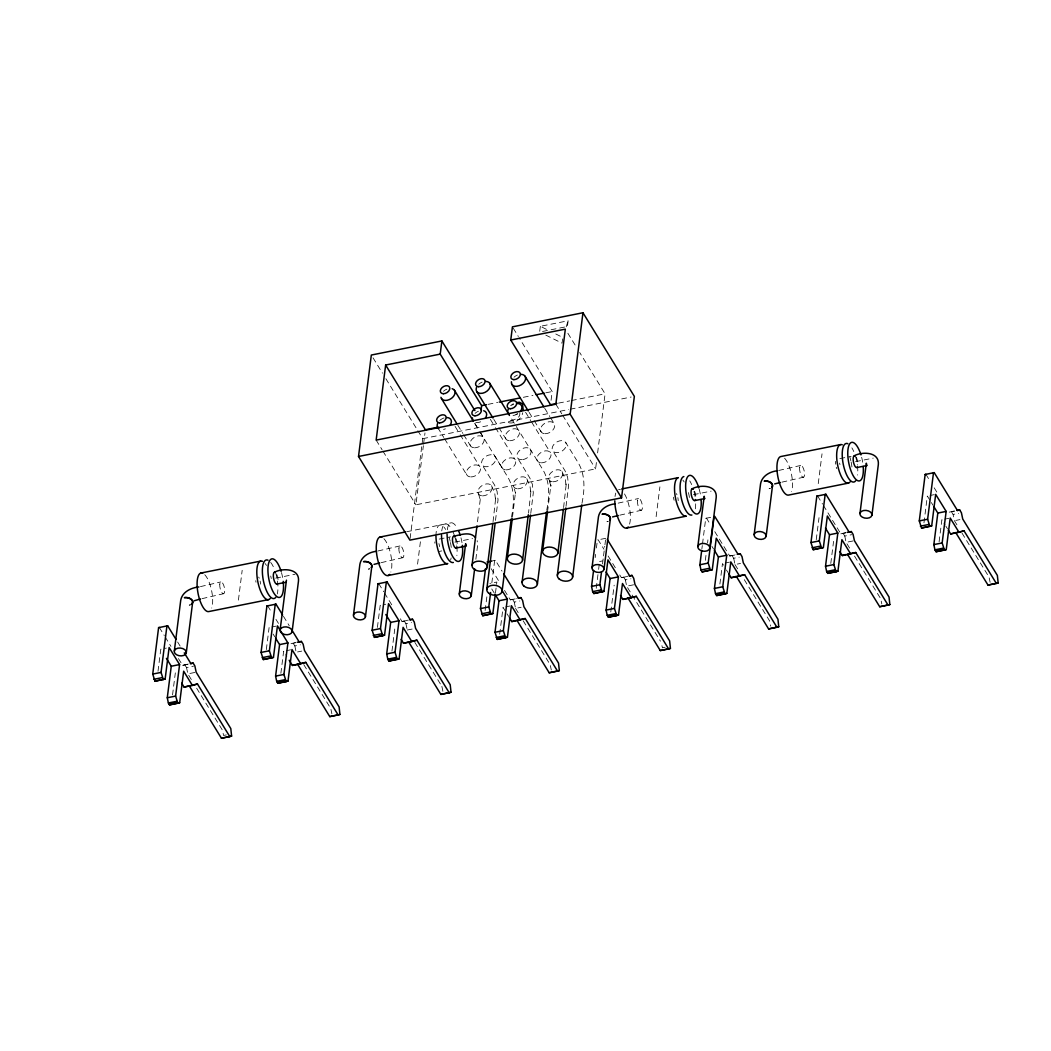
<?xml version="1.0" encoding="UTF-8"?>
<svg xmlns="http://www.w3.org/2000/svg" width="1051" height="1051" viewBox="0 0 1051 1051"><rect width="100%" height="100%" fill="white"/><g stroke="black" fill="none" stroke-linecap="round" stroke-linejoin="round"><path stroke-width="0.75" stroke-dasharray="5 3.75" d="M480.254 499.448L477.193 524.252M495.56 499.264L493.037 521.782M530.834 492.21L528.508 513.138M566.108 485.168L563.586 507.699M158.005 671.247L160.79 649.176L166.347 648.073M172.548 694.921L175.333 672.863M238.419 600.108L242.177 570.312M266.323 649.61L269.109 627.539M280.867 673.284L283.652 651.226L286.831 656.389M377.414 627.408L380.199 605.337L385.756 604.233M391.957 651.095L394.756 629.024M410.113 538.506L422.725 438.674L417.589 430.319M596.403 462.506L595.602 468.904L415.907 504.808L423.369 445.703M423.566 444.1L424.985 432.92M417.575 564.111L420.952 537.442M475.853 559.29L477.653 545.035L477.154 540.648M495.494 520.416L498.029 499.895L497.057 491.277L494.522 484.958L482.054 464.673M485.128 610.5L487.125 594.735M491.829 582.911L494.653 560.498L495.389 560.301L502.036 571.127M495.455 593.066L496.847 582.031L489.911 583.423M511.43 517.355C514.149 504.138 514.885 489.359 507.896 477.259L495.336 456.817A7.712 5.229 -31.6 0 0 483.158 458.761A7.712 5.229 -31.6 0 0 487.611 466.657A7.712 5.229 -31.6 0 0 495.336 456.817M512.468 517.197L515.515 491.947L515.555 493.313L513.794 486.968M499.685 634.173L503.061 607.386L506.24 612.549M540.359 326.309L539.623 332.05L567.409 326.493L568.131 320.765L540.359 326.309L547.361 329.804M530.755 513.374L533.304 492.84L532.332 484.235L529.796 477.916L517.328 457.619M551.066 400.326L552.169 391.537L519.194 337.857M562.613 338.895L562.075 343.191L545.246 334.835M546.704 510.3C549.423 497.084 550.159 482.317 543.17 470.217L508.329 413.608M547.532 511.745L550.79 485.798L549.069 479.913M566.029 506.319L568.578 485.798L567.606 477.18L565.07 470.874L552.603 450.577M581.978 503.258C584.698 490.042 585.433 475.262 578.444 463.163L565.885 442.734A7.712 5.229 -31.6 0 0 553.693 444.665A7.712 5.229 -31.6 0 0 558.147 452.561A7.712 5.229 -31.6 0 0 565.885 442.734M597.612 452.928L605.087 393.823L579.705 352.519M595.194 557.582L595.602 554.376M596.416 547.978L597.021 543.17M596.232 588.297L598.413 570.956M598.623 569.379L599.412 563.086M602.512 563.914L603.327 557.516M603.524 555.913L604.745 546.31M604.942 544.707L605.547 539.912M610.776 611.984L614.165 585.184M656.126 516.658L659.897 486.849M701.897 548.74L702.304 545.548M702.502 543.945L705.733 518.327L706.469 518.13L710.621 524.896M705.339 560.354L706.338 552.471M707.533 543.012L707.927 539.859M719.896 584.028L722.484 563.546L725.65 568.709M818.256 483.618L822.027 453.822M816.233 539.728L819.031 517.67M830.789 563.415L833.574 541.344M923.96 522.82L927.337 496.019L930.569 501.274M939.108 541.764L941.893 519.706L945.072 524.869M519.877 412.504C520.468 420.636 510.563 419.191 507.804 422.357C513.374 425.024 521.782 419.047 522.702 412.767M566.187 326.835L568.131 320.765M510.641 405.686L513.295 403.742M515.91 414.409L517.42 413.831M178.447 658.57L182.598 665.336L188.944 663.917M295.883 642.542L290.917 643.698L295.081 642.87M400.352 618.789L402.021 621.496L408.366 620.077M504.506 590.386L510.326 599.858L516.685 598.426M619.762 574.963L621.43 577.669L627.775 576.237M714.785 531.661L729.749 556.018L736.094 554.586M823.38 505.413L840.839 533.829L845.792 532.673M954.111 511.036L949.158 512.179L954.715 511.075M200.452 586.603L220.802 581.952M378.045 550.947L399.971 545.942M618.172 503.14L638.522 498.502M202.081 598.636L223.653 593.71M778.725 470.467L800.652 465.462M381.25 562.627L402.822 557.7M619.801 515.174L641.373 510.247M781.931 482.146L803.503 477.22M488.045 404.359L497.662 402.428M523.319 397.304L532.936 395.386M545.758 392.824L552.169 391.537M558.528 403.124L569.773 400.878M571.376 400.549L605.087 393.823M422.725 438.674L568.617 409.522M570.22 409.207L631.152 397.028M406.737 531.701L450.853 522.886M839.88 458.604L851.113 456.37M439.2 539.084L450.432 536.851M855.553 461.652L873.236 458.118M454.873 542.132L472.556 538.598M275.704 578.142L295.003 574.28M693.424 494.679L711.12 491.145M438.477 551.578L441.683 550.934M492.604 560.866L495.389 560.301M605.757 538.309L597.415 539.978L598.15 539.767L603.97 549.239M705.733 518.327L712.683 516.947M271.881 626.987L276.045 626.146M599.609 561.51L602.394 560.945M930.122 495.468L934.286 494.64M182.598 665.336L189.548 663.956M402.021 621.496L408.957 620.116M510.326 599.858L515.883 598.755M621.43 577.669L628.367 576.276M729.749 556.018L735.306 554.915M840.839 533.829L846.397 532.712M184.779 664.744L186.526 667.582L193.476 666.203M293.098 643.107L294.845 645.945L300.402 644.828M404.201 620.905L405.936 623.742L411.493 622.639M512.507 599.267L514.254 602.105L519.811 600.988M623.611 577.065L625.358 579.902L630.915 578.799M731.93 555.427L733.677 558.265L739.221 557.161M843.02 533.225L844.768 536.063L851.704 534.683M951.339 511.587L953.086 514.425L958.643 513.322M286.437 650.661L290.601 649.833M505.846 606.821L510.011 605.993M725.256 562.994L729.42 562.154M944.665 519.155L948.843 518.314M194.79 672.482L187.84 673.862L192.911 682.112M297.551 651.948L301.716 651.108M407.249 630.022L414.199 628.643M514.254 602.105L515.568 608.384L521.125 607.281M633.608 584.803L626.672 586.182L660.448 641.176M733.677 558.265L734.977 564.545L740.535 563.441M853.018 540.963L846.081 542.355L851.152 550.593M955.779 520.429L959.957 519.601M226.333 734.899L223.561 735.464L222.47 730.222L196.287 687.617M665.165 647.232L662.393 647.784L661.289 642.555M555.782 333.982L562.797 337.463M925.878 474.29L930.03 481.056M934.194 487.822L937.518 493.234M956.935 524.83L954.4 520.705L953.086 514.425M961.993 533.08L989.03 577.065L990.121 582.307M931.37 502.588L932.986 505.203M945.861 526.157L947.45 528.745M817.56 495.941L822.552 504.06M854.529 556.097L880.712 598.715L881.802 603.944M734.977 564.545L739.208 571.416M744.279 579.666L769.608 620.905L770.711 626.146M711.961 546.415L713.576 549.042M726.451 569.997L728.041 572.585M567.868 333.259L576.329 347.014M513.269 328.227L518.34 336.478M555.848 404.201L561.773 413.844M562.613 415.211L595.602 468.904M544.694 408.235L549.831 416.59M550.685 417.983L554.113 423.553M529.126 412.347L533.396 419.323M534.25 420.715L541.107 431.856M525.605 412.281L530.742 420.636M531.596 422.029L550.435 452.679M562.075 471.623L565.267 479.059L566.134 486.061M608.122 556.005L615.61 568.197M493.852 419.402L498.121 426.364M498.989 427.757L505.833 438.898M490.331 419.323L494.614 426.286M495.468 427.678L515.161 459.721M526.801 478.665L529.993 486.101L530.86 493.116M474.999 423.724L479.282 430.687M480.136 432.079L483.565 437.65M474.763 423.435L479.046 430.411M479.9 431.803L502.155 468.023M457.724 425.051L462.86 433.406M463.714 434.812L470.559 445.952M455.07 426.364L459.34 433.34M460.193 434.733L479.887 466.762M491.526 485.707L494.719 493.155L495.586 500.158M437.781 427.704L443.772 437.452M444.626 438.845L466.88 475.065M478.52 494.009L480.268 499.672M373.039 357.826L382.472 373.158M385.888 378.728L416.721 428.913M491.211 568.736L500.355 583.62M515.568 608.384L519.798 615.255M523.175 620.76L550.198 664.744L551.289 669.973M491.737 588.941L494.154 592.882M507.042 613.837L508.618 616.425M376.153 440.106L382.078 449.736M382.919 451.115L415.907 504.808M378.741 583.607L383.72 591.726M384.561 593.079L392.036 605.258M414.856 642.397L441.039 685.016M283.455 616.32L289.275 625.792M267.637 605.81L271.802 612.575M275.953 619.341L278.449 623.401M303.765 664.6L330.789 708.584L331.88 713.813M273.129 634.095L274.745 636.722M177.632 642.03L180.128 646.089M159.318 627.447L164.311 635.566M165.138 636.919L170.958 646.391M844.768 536.063L845.753 540.779M625.358 579.902L626.343 584.619M441.88 686.382L442.97 691.624M405.936 623.742L406.921 628.459M294.845 645.945L296.159 652.224M186.526 667.582L187.512 672.298M566.055 483.999L566.082 484.669M530.794 491.04L530.808 491.723M495.52 498.095L495.533 498.765M849.852 457.119A19.667 6.91 78.7 0 1 850.85 460.785M851.126 462.033A19.667 6.91 78.7 0 1 851.941 467.078M784.585 458.223A19.667 6.91 78.7 0 1 791.548 491.553M851.875 447.857A19.667 6.91 78.7 0 1 853.78 451.549M855.409 456.003A19.667 6.91 78.7 0 1 857.34 464.726M857.498 465.974A19.667 6.91 78.7 0 1 857.563 475.065M861.649 457.316A19.667 6.91 78.7 0 1 862.884 463.609M856.131 457.067A6.056 2.128 78.7 0 1 857.879 465.435M836.754 468.615A6.056 2.128 78.7 0 1 836.254 467.248M835.611 464.187A6.056 2.128 78.7 0 1 835.584 461.376M839.578 463.097A6.056 2.128 78.7 0 1 839.972 464.608M682.848 480.084A19.667 6.91 78.7 0 1 684.201 482.002M688.418 492.577A19.667 6.91 78.7 0 1 689.811 500.105M615.032 496.519A19.667 6.91 78.7 0 1 615.781 493.077M618.579 489.582A19.667 6.91 78.7 0 1 620.445 489.766M624.491 493.931A19.667 6.91 78.7 0 1 629.418 524.58M689.758 480.885A19.667 6.91 78.7 0 1 691.65 484.577M693.975 491.461A19.667 6.91 78.7 0 1 695.21 497.754M695.67 503.823A19.667 6.91 78.7 0 1 695 510.51M699.191 489.122A19.667 6.91 78.7 0 1 700.767 496.65M694.593 491.224A6.056 2.128 78.7 0 1 695.749 498.463M674.125 500.276A6.056 2.128 78.7 0 1 673.481 497.215M676.371 493.615A6.056 2.128 78.7 0 1 676.949 494.758M677.842 497.635A6.056 2.128 78.7 0 1 678.184 500.67M435.968 536.312A19.667 6.91 78.7 0 1 445.65 529.441M449.171 537.6A19.667 6.91 78.7 0 1 450.17 541.265M450.445 542.513A19.667 6.91 78.7 0 1 451.26 547.558M451.129 557.91A19.667 6.91 78.7 0 1 450.577 560.104M383.904 538.703A19.667 6.91 78.7 0 1 390.867 572.033M441.748 530.926A19.667 6.91 78.7 0 1 451.194 528.338M453.099 532.029A19.667 6.91 78.7 0 1 454.216 534.946M454.728 536.496A19.667 6.91 78.7 0 1 456.66 545.206M456.804 546.454A19.667 6.91 78.7 0 1 456.883 555.559M447.306 529.809A19.667 6.91 78.7 0 1 456.751 527.221M460.969 537.797A19.667 6.91 78.7 0 1 462.204 544.09M456.029 538.677A6.056 2.128 78.7 0 1 457.264 544.602M434.838 543.183A6.056 2.128 78.7 0 1 434.904 541.869M438.898 543.577A6.056 2.128 78.7 0 1 439.541 546.638M265.141 563.546A19.667 6.91 78.7 0 1 266.481 565.451M270.698 576.027A19.667 6.91 78.7 0 1 271.276 578.523M204.748 574.713A19.667 6.91 78.7 0 1 211.711 608.043M270.685 562.43A19.667 6.91 78.7 0 1 273.93 568.039M275.572 572.506A19.667 6.91 78.7 0 1 277.28 593.96M281.471 572.585A19.667 6.91 78.7 0 1 283.047 580.099M276.873 574.687A6.056 2.128 78.7 0 1 278.042 581.926M256.01 582.228A6.056 2.128 78.7 0 1 255.761 580.678M258.651 577.078A6.056 2.128 78.7 0 1 259.229 578.208M260.123 581.098A6.056 2.128 78.7 0 1 260.464 584.133M445.401 428.834A7.712 5.229 -31.6 0 1 443.548 429.399M439.791 420.426A7.712 5.229 -31.6 0 1 445.02 417.707M443.469 391.3A7.712 5.229 -31.6 0 1 446.846 389.159M517.723 413.818A7.712 5.229 -31.6 0 1 512.284 415.473M511.929 405.108A7.712 5.229 -31.6 0 1 513.703 404.175M514.018 377.217A7.712 5.229 -31.6 0 1 517.381 375.062M480.675 421.793A7.712 5.229 -31.6 0 1 475.367 422.279M475.065 413.371A7.712 5.229 -31.6 0 1 478.428 411.23M478.744 384.259A7.712 5.229 -31.6 0 1 482.107 382.117M190.362 604.811L189.246 605.153L190.349 604.877M369.518 568.801L368.415 569.143L369.518 568.867M608.082 521.362L606.966 521.703L608.069 521.427M770.199 488.321L769.096 488.662L770.199 488.387M550.185 482.015L549.909 481.292L550.146 481.962M550.816 485.575L550.75 484.866L550.829 486.258L550.816 485.575M799.601 467.682A6.056 2.168 77.1 0 0 802.911 477.207A6.056 2.168 77.1 0 0 803.7 469.14A6.056 2.168 77.1 0 0 799.601 467.682M637.484 500.723A6.056 2.168 77.1 0 0 640.795 510.234A6.056 2.168 77.1 0 0 641.57 502.168A6.056 2.168 77.1 0 0 637.484 500.723M398.92 548.162A6.056 2.168 77.1 0 0 402.231 557.687A6.056 2.168 77.1 0 0 403.019 549.62A6.056 2.168 77.1 0 0 398.92 548.162M219.764 584.172A6.056 2.168 77.1 0 0 223.075 593.697A6.056 2.168 77.1 0 0 223.85 585.63A6.056 2.168 77.1 0 0 219.764 584.172M522.872 459.602A7.712 5.229 -31.6 0 0 530.61 449.775A7.712 5.229 -31.6 0 0 518.432 451.707A7.712 5.229 -31.6 0 0 522.872 459.602M517.749 488.82A7.712 5.229 -31.6 0 0 527.326 479.939A7.712 5.229 -31.6 0 0 515.805 479.676A7.712 5.229 -31.6 0 0 517.749 488.82M553.023 481.778A7.712 5.229 -31.6 0 0 562.6 472.884A7.712 5.229 -31.6 0 0 551.079 472.635A7.712 5.229 -31.6 0 0 553.023 481.778M482.475 495.875A7.712 5.229 -31.6 0 0 492.052 486.981A7.712 5.229 -31.6 0 0 480.53 486.731A7.712 5.229 -31.6 0 0 482.475 495.875M470.835 476.931A7.712 5.229 -31.6 0 0 480.412 468.037A7.712 5.229 -31.6 0 0 468.891 467.787A7.712 5.229 -31.6 0 0 470.835 476.931M474.513 447.818A7.712 5.229 -31.6 0 0 484.091 438.924A7.712 5.229 -31.6 0 0 472.569 438.674A7.712 5.229 -31.6 0 0 474.513 447.818M541.383 462.834A7.712 5.229 -31.6 0 0 550.96 453.94A7.712 5.229 -31.6 0 0 539.439 453.69A7.712 5.229 -31.6 0 0 541.383 462.834M545.062 433.721A7.712 5.229 -31.6 0 0 554.639 424.827A7.712 5.229 -31.6 0 0 543.117 424.578A7.712 5.229 -31.6 0 0 545.062 433.721M506.109 469.876A7.712 5.229 -31.6 0 0 515.686 460.995A7.712 5.229 -31.6 0 0 504.165 460.732A7.712 5.229 -31.6 0 0 506.109 469.876M509.788 440.763A7.712 5.229 -31.6 0 0 519.365 431.869A7.712 5.229 -31.6 0 0 507.843 431.619A7.712 5.229 -31.6 0 0 509.788 440.763"/><path stroke-width="1.5" d="M523.175 410.232L522.518 403.82L519.457 402.27L516.908 402.494M190.336 663.628L193.121 663.076L194.855 665.914L196.169 672.206L230.8 728.566L231.601 736.081L229.788 736.58L197.483 684.017L192.399 685.41L183.675 671.195L179.682 702.725L177.869 703.211L175.609 696.09L179.59 664.56L169.119 647.521L165.138 679.038L154.983 681.206L152.737 674.072L158.596 627.644L159.318 627.447M163.325 679.537L161.066 672.404L166.925 625.989L167.661 625.792L175.964 639.323M177.869 703.211L169.539 704.879L168.37 702.988L167.28 697.759L171.26 666.229L166.426 658.36M174.321 651.016L180.733 600.252C182.27 591.844 191.137 587.719 198.889 586.957M186.263 652.881A6.056 3.902 7.2 0 0 177.961 648.165A6.056 3.902 7.2 0 0 176.647 654.812A6.056 3.902 7.2 0 0 186.263 652.881L192.609 602.63M297.262 642.266L301.427 641.438L303.174 644.276L304.488 650.556L339.118 706.916L339.92 714.444L338.107 714.943L305.802 662.366L300.717 663.759L291.981 649.557L288 681.074L286.187 681.573L283.928 674.453L287.908 642.923L277.438 625.87L273.457 657.4L263.302 659.555L261.055 652.435L266.915 606.007L267.637 605.81M271.644 657.9L269.384 650.766L275.244 604.338L275.966 604.141L282.627 614.966M280.131 629.877L286.45 580.152M286.187 681.573L277.858 683.242L276.689 681.35L275.598 676.108L279.579 644.591L275.546 638.036M292.086 631.743A6.056 3.902 7.2 0 0 283.783 627.013A6.056 3.902 7.2 0 0 282.469 633.661A6.056 3.902 7.2 0 0 292.086 631.743L298.484 581.045C299.719 568.263 282.535 567.908 274.469 572.217M556.925 403.439L550.514 404.727L510.76 340.025L512.428 326.848L582.963 312.751L634.357 396.398L621.548 497.832L409.903 540.122L358.522 456.476L371.331 355.041L441.88 340.944L481.634 405.633L481.069 410.035M353.478 615.006L359.889 564.242C361.321 556.505 369.164 552.064 376.481 551.302M474.894 410.56L440.211 354.121L385.638 365.025L376.153 440.106L555.848 404.201L565.333 329.121L510.76 340.025M365.433 616.871A6.056 3.902 7.2 0 0 357.13 612.155A6.056 3.902 7.2 0 0 355.803 618.803A6.056 3.902 7.2 0 0 365.433 616.871L371.778 566.62M409.745 619.788L412.531 619.236L414.278 622.087L415.592 628.367L450.209 684.727L451.024 692.254L449.197 692.74L416.905 640.177L411.808 641.57L403.085 627.355L399.104 658.885L397.278 659.384L395.031 652.251L399.012 620.734L388.528 603.681L384.548 635.198L374.406 637.366L372.146 630.232L378.005 583.804L378.741 583.607M382.735 635.697L380.475 628.564L386.334 582.149L387.07 581.952L410.35 619.84L412.531 619.236M397.278 659.384L388.949 661.04L387.793 659.148L386.689 653.919L390.67 622.389L385.835 614.52M440.211 354.121L441.88 340.944M459.3 593.868L465.632 543.695L465.935 544.97M472.044 565.004L476.983 525.842M471.242 595.733A6.056 3.902 7.2 0 0 462.939 591.004A6.056 3.902 7.2 0 0 461.625 597.651A6.056 3.902 7.2 0 0 471.242 595.733L474.645 568.801M495.257 594.643L492.866 613.561L482.724 615.715L480.465 608.595L485.523 568.578M487.27 567.382A7.712 4.979 7.2 0 0 476.694 561.365A7.712 4.979 7.2 0 0 475.013 569.826A7.712 4.979 7.2 0 0 487.27 567.382L492.84 523.385M486.784 589.309L495.087 523.621M491.053 614.06L488.794 606.926L490.62 592.514M518.064 598.15L520.849 597.599L522.597 600.436L523.897 606.716L558.528 663.076L559.329 670.604L557.516 671.103L525.211 618.527L520.127 619.919L511.403 605.718L507.423 637.234L497.268 639.402L495.008 632.268L498.989 600.752L494.968 594.196M502.102 591.188L511.22 518.958M507.318 557.95L512.257 518.8M505.597 637.734L503.337 630.613L507.331 599.083L501.682 589.9M522.544 560.328A7.712 4.979 7.2 0 0 511.968 554.311A7.712 4.979 7.2 0 0 510.287 562.784A7.712 4.979 7.2 0 0 522.544 560.328L528.311 514.74M522.058 582.267L530.558 514.977M537.376 584.146L546.494 511.903M542.592 550.908L547.532 511.745M621.548 497.832L570.154 414.199L582.963 312.751M557.818 553.286A7.712 4.979 7.2 0 0 547.229 547.269A7.712 4.979 7.2 0 0 545.561 555.743A7.712 4.979 7.2 0 0 557.818 553.286L563.375 509.288M557.332 575.212L565.832 507.922M572.637 577.104L581.768 504.861M592.028 567.553L598.453 516.79C599.871 509.052 607.714 504.611 615.032 503.863M629.168 575.961L631.94 575.396L633.687 578.247L635.001 584.527L669.632 640.887L670.433 648.414L668.607 648.914L636.315 596.337L631.231 597.73L622.494 583.515L618.514 615.045L616.701 615.544L614.441 608.411L618.422 576.894L607.951 559.841L603.957 591.358L593.815 593.526L592.646 591.634L591.555 586.392L593.579 570.391M602.144 591.858L599.885 584.737L601.5 571.928M603.983 569.419A6.056 3.902 7.2 0 0 595.681 564.702A6.056 3.902 7.2 0 0 594.367 571.35A6.056 3.902 7.2 0 0 603.983 569.419L610.329 519.168M616.701 615.544L608.358 617.2L607.202 615.308L606.112 610.079L610.092 578.549L606.059 571.994M697.851 546.415L704.196 496.243L704.485 497.517M737.487 554.311L740.259 553.759L742.006 556.596L743.32 562.876L777.95 619.236L778.752 626.764L776.925 627.263L744.633 574.7L739.536 576.093L730.813 561.878L726.832 593.395L725.019 593.894L722.76 586.773L726.74 555.243L716.257 538.204L712.276 569.721L702.134 571.875L700.964 569.984L699.874 564.755L701.7 550.343M709.806 548.28A6.056 3.902 7.2 0 0 701.503 543.564A6.056 3.902 7.2 0 0 700.176 550.198A6.056 3.902 7.2 0 0 709.806 548.28L716.204 497.583C717.426 484.8 700.255 484.445 692.189 488.754M710.463 570.22L708.203 563.086L714.076 516.672L714.798 516.461L738.078 554.35L740.259 553.759M725.019 593.894L716.677 595.562L715.521 593.67L714.43 588.429L718.411 556.912L714.378 550.356M754.158 534.525L760.569 483.762C762.001 476.024 769.844 471.584 777.162 470.822M766.113 536.391A6.056 3.902 7.2 0 0 757.81 531.675A6.056 3.902 7.2 0 0 756.484 538.309A6.056 3.902 7.2 0 0 766.113 536.391L772.459 486.14M847.185 532.397L851.349 531.556L853.097 534.407L854.41 540.687L889.041 597.047L889.842 604.575L888.029 605.074L855.724 552.498L850.64 553.89L841.904 539.675L837.923 571.205L836.11 571.705L833.85 564.571L837.831 533.054L827.36 516.002L823.38 547.518L813.224 549.686L810.965 542.552L816.837 496.138L817.56 495.941M821.554 548.018L819.307 540.897L825.166 494.469L825.889 494.272L849.169 532.161L851.349 531.556M836.11 571.705L827.781 573.36L826.612 571.468L825.521 566.239L829.502 534.723L825.469 528.154M859.981 513.387L866.313 463.215L866.72 464.726M871.923 515.253A6.056 3.902 7.2 0 0 863.633 510.523A6.056 3.902 7.2 0 0 862.306 517.171A6.056 3.902 7.2 0 0 871.923 515.253L878.334 464.555C879.556 451.772 862.372 451.418 854.318 455.727M956.896 510.471L959.668 509.919L961.415 512.757L962.729 519.036L997.36 575.409L998.161 582.924L996.348 583.423L964.043 530.86L958.959 532.253L950.222 518.038L946.242 549.568L944.429 550.054L942.169 542.933L946.15 511.403L935.679 494.364L931.698 525.881L921.543 528.049L919.283 520.915L925.156 474.487L925.878 474.29M929.872 526.38L927.626 519.247L933.485 472.832L934.208 472.622L957.487 510.523L959.668 509.919M944.429 550.054L936.099 551.722L934.93 549.831L933.84 544.602L937.82 513.072L933.787 506.516M194.08 600.804L200.544 598.978M374.011 564.374L379.7 562.968M612.562 516.921L618.264 515.529M774.692 483.894L780.394 482.488M193.121 663.076L190.94 663.68L184.28 652.855M154.983 681.206L165.138 679.038M301.427 641.438L299.246 642.03L291.771 629.851M263.302 659.555L273.457 657.4M181.692 683.189L184.07 687.065L197.483 684.017M374.406 637.366L384.548 635.198M520.849 597.599L518.668 598.19L503.705 573.833M289.209 660.264L292.388 665.428L305.802 662.366M482.724 615.715L492.866 613.561M631.94 575.396L629.759 576.001L607.307 539.465M169.539 704.879L179.682 702.725M401.101 639.363L403.479 643.238L416.905 640.177M593.815 593.526L603.957 591.358M277.858 683.242L288 681.074M509.42 617.712L511.798 621.588L515.607 620.55M702.134 571.875L712.276 569.721M388.949 661.04L399.104 658.885M620.51 595.523L622.888 599.398L636.315 596.337M813.224 549.686L823.38 547.518M497.268 639.402L507.423 637.234M728.829 573.872L731.207 577.748L736.304 576.355L768.596 628.932L776.925 627.263M921.543 528.049L931.698 525.881M608.358 617.2L618.514 615.045M839.92 551.683L842.311 555.559L846.121 554.508M716.677 595.562L726.832 593.395M948.238 530.032L950.63 533.908L964.043 530.86M189.154 685.672L221.459 738.249L231.601 736.081M827.781 573.36L837.923 571.205M297.472 664.035L329.778 716.611L339.92 714.444M936.099 551.722L946.242 549.568M408.563 641.833L440.868 694.409L451.024 692.254M525.211 618.527L516.882 620.195L549.187 672.771L559.329 670.604M627.986 598.006L660.278 650.569L670.433 648.414M768.596 628.932L778.752 626.764M855.724 552.498L847.395 554.166L879.7 606.729L889.842 604.575M955.714 532.515L988.006 585.092L998.161 582.924M481.634 405.633L486.442 404.674M499.264 402.113L520.114 397.948M536.141 394.742L544.155 393.14M438.228 427.153L425.392 429.728L385.638 365.025M358.522 456.476L570.154 414.199M840.419 444.626L780.709 456.554A19.667 6.91 78.7 0 0 778.042 477.627A19.667 6.91 78.7 0 0 788.749 495.047L848.459 483.105M380.028 537.035L405.174 532.016M200.859 573.045L260.582 561.116M621.732 488.951L678.302 477.653A19.667 6.91 78.7 0 0 675.635 498.726A19.667 6.91 78.7 0 0 686.329 516.146L626.619 528.075M453.638 536.207C460.391 535.025 469.994 530.965 475.446 537.534M856.788 467.564L867.088 465.514M456.108 548.044L466.408 545.995M276.939 584.054L285.767 582.293M694.658 500.604L704.958 498.542M388.069 575.528L447.779 563.599A19.667 6.91 78.7 0 1 435.968 536.312M268.622 599.595L208.899 611.537A19.667 6.91 78.7 0 1 197.733 591.595A19.667 6.91 78.7 0 1 202.738 573.229M158.596 627.644L167.661 625.792M266.915 606.007L275.966 604.141M378.005 583.804L387.07 581.952M487.047 561.97L491.881 561.063M816.837 496.138L825.889 494.272M925.156 474.487L934.208 472.622M171.26 666.229L179.59 664.56M279.579 644.591L287.908 642.923M390.67 622.389L399.012 620.734M498.989 600.752L507.331 599.083M610.092 578.549L618.422 576.894M718.411 556.912L726.74 555.243M829.502 534.723L837.831 533.054M937.82 513.072L946.15 511.403M152.737 674.072L161.066 672.404M261.055 652.435L269.384 650.766M372.146 630.232L380.475 628.564M480.465 608.595L488.794 606.926M591.555 586.392L599.885 584.737M699.874 564.755L708.203 563.086M810.965 542.552L819.307 540.897M919.283 520.915L927.626 519.247M153.827 679.301L162.156 677.645M262.146 657.663L270.475 655.995M373.236 635.474L381.566 633.806M481.555 613.823L489.884 612.155M592.646 591.634L600.988 589.966M700.964 569.984L709.294 568.328M812.068 547.794L820.397 546.126M920.374 526.144L928.716 524.488M737.684 576.079L744.633 574.7M184.07 687.065L192.399 685.41M292.388 665.428L300.717 663.759M403.479 643.238L411.808 641.57M511.798 621.588L520.127 619.919M622.888 599.398L631.231 597.73M731.207 577.748L739.536 576.093M842.311 555.559L850.64 553.89M950.63 533.908L958.959 532.253M167.28 697.759L175.609 696.09M275.598 676.108L283.928 674.453M386.689 653.919L395.031 652.251M495.008 632.268L503.337 630.613M606.112 610.079L614.441 608.411M714.43 588.429L722.76 586.773M825.521 566.239L833.85 564.571M933.84 544.602L942.169 542.933M168.37 702.988L176.713 701.319M276.689 681.35L285.018 679.682M387.793 659.148L396.122 657.479M496.098 637.51L504.441 635.842M607.202 615.308L615.531 613.639M715.521 593.67L723.85 592.002M826.612 571.468L834.941 569.813M934.93 549.831L943.259 548.162M168.961 703.934L177.291 702.265M277.28 682.296L285.609 680.628M388.371 660.094L396.7 658.425M496.689 638.456L505.019 636.788M607.78 616.254L616.109 614.599M716.099 594.616L724.428 592.948M827.19 572.414L835.532 570.759M935.508 550.777L943.851 549.108M221.459 738.249L229.788 736.58M329.778 716.611L338.107 714.943M440.868 694.409L449.197 692.74M549.187 672.771L557.516 671.103M660.278 650.569L668.607 648.914M879.7 606.729L888.029 605.074M988.006 585.092L996.348 583.423M525.014 376.192L543.84 406.842M512.008 384.495L528.259 410.954M489.74 383.247L509.42 415.276M476.734 391.537L492.998 418.009M454.466 390.289L473.292 420.939M441.459 398.592L456.857 423.658M850.049 481.975A19.667 6.91 78.7 0 1 837.765 465.698A19.667 6.91 78.7 0 1 842.285 444.809M855.606 480.872A19.667 6.91 78.7 0 1 843.322 464.581A19.667 6.91 78.7 0 1 847.842 443.693M863.199 466.499A19.667 6.91 78.7 0 1 854.568 477.877A19.667 6.91 78.7 0 1 848.525 446.57A19.667 6.91 78.7 0 1 860.966 454.899M857.274 467.222A6.056 2.128 78.7 0 1 853.491 462.204A6.056 2.128 78.7 0 1 854.897 455.779M772.065 487.047A6.056 3.757 11.4 0 0 770.725 482.751A6.056 3.757 11.4 0 0 764.195 481.161A6.043 3.902 7.2 0 1 770.764 482.475A6.043 3.902 7.2 0 1 772.091 486.849M628.209 526.945A19.667 6.91 78.7 0 1 619.748 521.992A19.667 6.91 78.7 0 1 614.809 500.788M691.886 515.029A19.667 6.91 78.7 0 1 681.193 497.622A19.667 6.91 78.7 0 1 683.846 476.55M701.083 499.54A19.667 6.91 78.7 0 1 692.438 510.904A19.667 6.91 78.7 0 1 686.395 479.611A19.667 6.91 78.7 0 1 698.836 487.927M695.526 499.527A6.056 2.128 78.7 0 1 691.374 495.244A6.056 2.128 78.7 0 1 693.384 489.267M609.948 520.074A6.056 3.757 11.4 0 0 608.595 515.778A6.056 3.757 11.4 0 0 602.065 514.189A6.043 3.902 7.2 0 1 608.634 515.515A6.043 3.902 7.2 0 1 609.961 519.877M389.658 574.398A19.667 6.91 78.7 0 1 377.362 558.107A19.667 6.91 78.7 0 1 381.894 537.219M453.336 562.482A19.667 6.91 78.7 0 1 441.525 535.195M462.361 545.338A19.667 6.91 78.7 0 1 456.029 560.603A19.667 6.91 78.7 0 1 447.069 534.092M458.643 530.926A19.667 6.91 78.7 0 1 460.285 535.379M456.975 546.98A6.056 2.128 78.7 0 1 452.81 542.697A6.056 2.128 78.7 0 1 454.833 536.719M371.384 567.527A6.056 3.757 11.4 0 0 370.044 563.231A6.056 3.757 11.4 0 0 363.515 561.641A6.043 3.902 7.2 0 1 370.083 562.968A6.043 3.902 7.2 0 1 371.41 567.33M270.212 598.479A19.667 6.91 78.7 0 1 257.915 582.188A19.667 6.91 78.7 0 1 262.448 561.3M275.769 597.362A19.667 6.91 78.7 0 1 263.473 581.072A19.667 6.91 78.7 0 1 268.005 560.183M283.205 581.348A19.667 6.91 78.7 0 1 275.165 594.945A19.667 6.91 78.7 0 1 268.583 563.428A19.667 6.91 78.7 0 1 281.116 571.389M277.438 583.712A6.056 2.128 78.7 0 1 273.654 578.707A6.056 2.128 78.7 0 1 275.047 572.269M191.453 604.312A6.056 3.757 11.4 0 0 191.4 599.674A6.056 3.757 11.4 0 0 184.359 597.651A6.043 3.902 7.2 0 1 191.44 599.398A6.043 3.902 7.2 0 1 191.466 604.167M446.833 417.536A7.712 5.229 -31.6 0 1 450.051 425.248M438.753 428.69A7.712 5.229 -31.6 0 1 437.636 423.408M452.14 388.673A7.712 5.229 -31.6 0 1 451.68 398.211A7.712 5.229 -31.6 0 1 440.934 397.317M517.368 403.453A7.712 5.229 -31.6 0 1 520.587 411.151M509.301 414.593A7.712 5.229 -31.6 0 1 508.172 409.312M521.046 374.327A7.712 5.229 -31.6 0 1 525.355 379.963A7.712 5.229 -31.6 0 1 517.158 386.295A7.712 5.229 -31.6 0 1 511.417 381.763M483.736 410.731A7.712 5.229 -31.6 0 1 485.312 418.206M473.055 420.65A7.712 5.229 -31.6 0 1 472.477 417.917M485.785 381.382A7.712 5.229 -31.6 0 1 489.884 387.543A7.712 5.229 -31.6 0 1 480.688 393.402A7.712 5.229 -31.6 0 1 476.589 387.241M559.158 578.983A7.712 4.979 7.2 0 0 572.23 578.339A7.712 4.979 7.2 0 0 563.572 571.14A7.712 4.979 7.2 0 0 559.158 578.983M523.884 586.038A7.712 4.979 7.2 0 0 536.956 585.394A7.712 4.979 7.2 0 0 528.298 578.181A7.712 4.979 7.2 0 0 523.884 586.038M488.61 593.079A7.712 4.979 7.2 0 0 501.682 592.436A7.712 4.979 7.2 0 0 493.024 585.236A7.712 4.979 7.2 0 0 488.61 593.079M443.338 393.731A5.163 3.508 -31.6 0 0 449.762 387.78A5.163 3.508 -31.6 0 0 442.051 387.609A5.163 3.508 -31.6 0 0 443.338 393.731M439.66 422.844A5.163 3.508 -31.6 0 0 446.084 416.892A5.163 3.508 -31.6 0 0 438.372 416.721A5.163 3.508 -31.6 0 0 439.66 422.844M513.886 379.634A5.163 3.508 -31.6 0 0 520.311 373.683A5.163 3.508 -31.6 0 0 512.586 373.512A5.163 3.508 -31.6 0 0 513.886 379.634M510.208 408.747A5.163 3.508 -31.6 0 0 516.632 402.796A5.163 3.508 -31.6 0 0 508.907 402.625A5.163 3.508 -31.6 0 0 510.208 408.747M478.612 386.689A5.163 3.508 -31.6 0 0 485.036 380.725A5.163 3.508 -31.6 0 0 477.312 380.554A5.163 3.508 -31.6 0 0 478.612 386.689M474.934 415.802A5.163 3.508 -31.6 0 0 481.358 409.837A5.163 3.508 -31.6 0 0 473.633 409.667A5.163 3.508 -31.6 0 0 474.934 415.802"/></g></svg>
